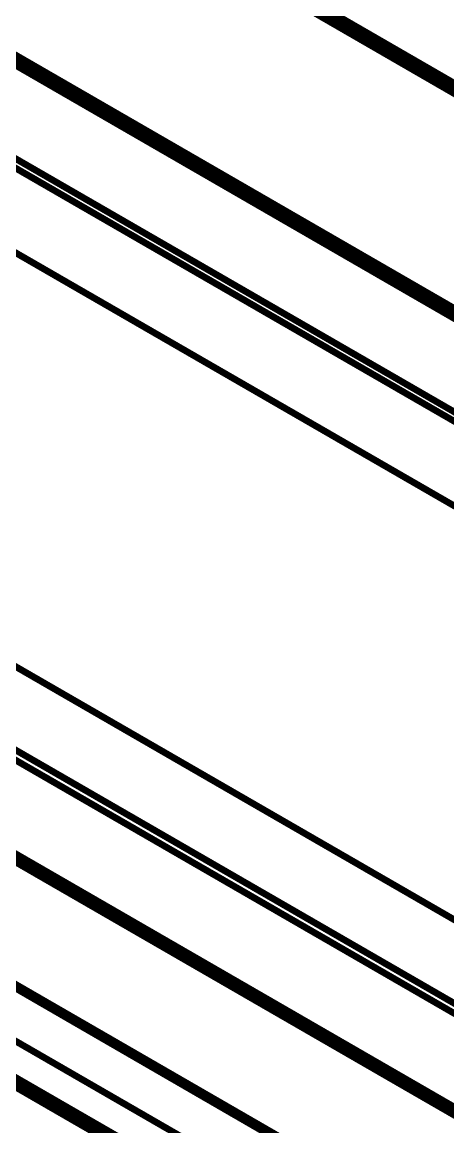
# Model space of a CAD drawing. Extents: x 0.1 to 11.6, y 0.3 to 16.2.
# Drawn here: x 6.862 to 7.287, y 8.855 to 9.957 of the extents above; entities that cross this region are included whole.
import ezdxf

# ---------------------------------------------------------------- set-up
doc = ezdxf.new("R2010")
doc.units = 0
doc.header["$MEASUREMENT"] = 0

msp = doc.modelspace()

# ---------------------------------------------------------------- linework, layer by layer
at = {"color": 0}
for points, const_width in [([(5.29497, 11.0483), (10.0417, 8.30664)], 0.01), ([(5.29167, 11.0417), (7.48503, 9.77501)], 0.00667), ([(7.47999, 9.56168), (7.47999, 8.87999), (7.49669, 8.87999), (7.49669, 9.56168), (7.47999, 9.56168), (5.29497, 10.8233), (5.29497, 10.8217), (5.29335, 10.8217), (5.29335, 10.8184), (5.29167, 10.8167), (5.29167, 10.0333)], 0.01), ([(5.29167, 10.8167), (9.94336, 8.13167)], 0.00667), ([(9.89665, 8.05664), (6.09831, 10.2483)], 0.00667), ([(9.90169, 8.06168), (9.90001, 8.06332), (6.10335, 10.255)], 0.00667), ([(6.06168, 10.185), (9.86003, 7.99333), (9.90001, 8.06332)], 0.00667), ([(9.60167, 7.54167), (5.29497, 10.0283), (5.29167, 10.03)], 0.00667), ([(5.29167, 10.0233), (9.59831, 7.53836)], 0.01), ([(9.72331, 7.66), (9.68164, 7.68332), (5.88336, 9.875)], 0.00667), ([(5.84668, 9.81332), (9.64501, 7.62001)], 0.00667), ([(5.84332, 9.80501), (9.63997, 7.61333), (9.68164, 7.68332)], 0.00667), ([(5.30501, 9.79167), (9.49333, 7.37332)], 0.01), ([(9.50499, 7.37332), (6.05333, 9.36501), (6.09, 9.42833)], 0.01), ([(9.39333, 7.53168), (6.36833, 9.27832), (6.36833, 9.27669), (6.36664, 9.27501), (6.36664, 9.27333)], 0.00667), ([(6.345, 9.23503), (9.36833, 7.49001)], 0.00667), ([(6.78836, 9.03168), (6.83501, 9.00499), (7.49501, 8.62332)], 0.00667)]:
    msp.add_lwpolyline(points, dxfattribs=dict(at, const_width=const_width))

doc.saveas('drawing.dxf')
